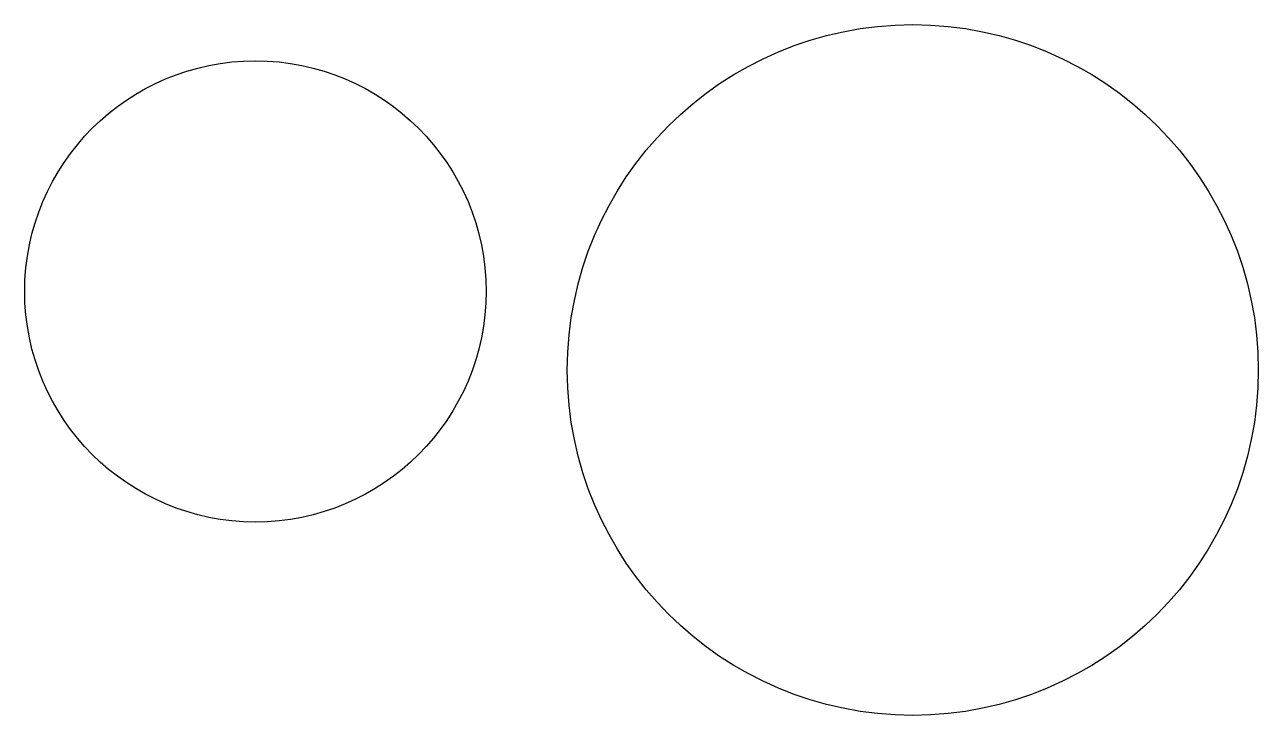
# Model space of a CAD drawing. Extents: x 194 to 805, y 355 to 697.
import ezdxf

# ---------------------------------------------------------------- set-up
doc = ezdxf.new("R2010")
doc.units = 0
doc.layers.get('0').update_dxf_attribs({"color": 140, "linetype": 'CONTINUOUS'})

msp = doc.modelspace()

# ---------------------------------------------------------------- linework, layer by layer
for centre, radius in [((634, 526), 171.33), ((308, 565), 114.42)]:
    msp.add_circle(centre, radius)

doc.saveas('drawing.dxf')
